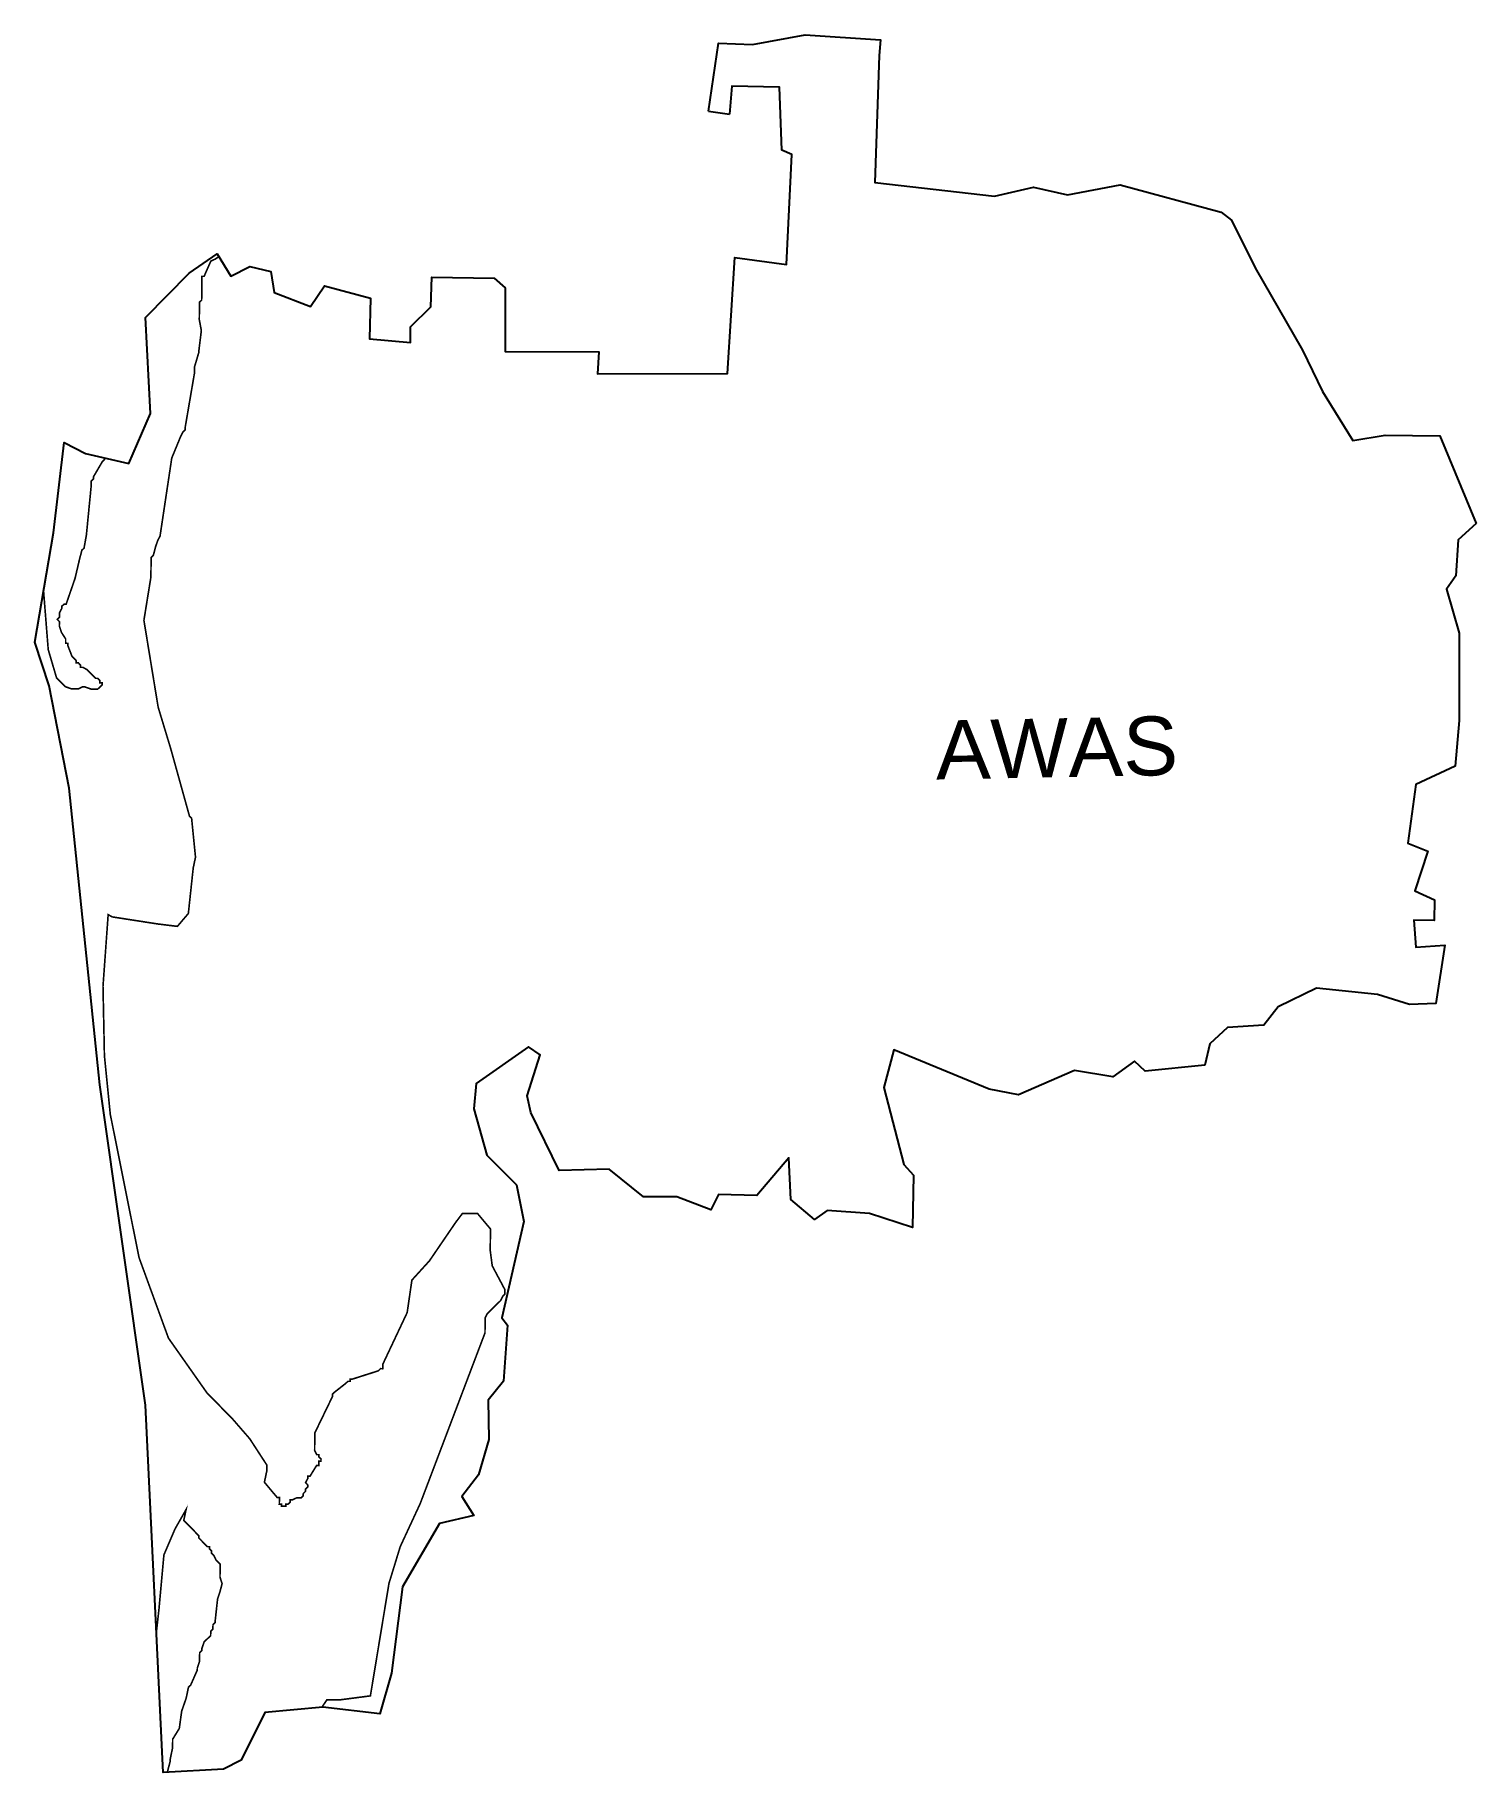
# Model space of a CAD drawing. Header units: metres. Extents: x 274777 to 277438, y 2074788 to 2077996.
import ezdxf

# ---------------------------------------------------------------- set-up
doc = ezdxf.new("R2010")
doc.units = ezdxf.units.M
for name, color, linetype in [('HAZARDS LINE', 1, 'Continuous'), ('village', 3, 'Continuous'), ('VILLAGE NAME', 250, 'Continuous')]:
    doc.layers.add(name, color=color, linetype=linetype)
doc.styles.get("Standard").update_dxf_attribs({"font": 'simplex.shx'})

msp = doc.modelspace()

# ---------------------------------------------------------------- linework, layer by layer
at = {"color": 3, "flags": 128}
msp.add_lwpolyline([(276020.8, 2077855.1), (276059.7, 2077849.6)], dxfattribs=at)
at = {"layer": 'HAZARDS LINE', "lineweight": 0}
for points in [[(275307.1, 2074909.4, 3, 3, 0), (275316.6, 2074923.3, 3, 3, 0), (275340.6, 2074923.1, 3, 3, 0), (275396.7, 2074930.4, 3, 3, 0), (275431, 2075138.1, 3, 3, 0), (275451.8, 2075205.9, 3, 3, 0), (275488.7, 2075285.5, 3, 3, 0), (275608.2, 2075600.3, 3, 3, 0), (275608.5, 2075628.3, 3, 3, 0), (275612.6, 2075636.2, 3, 3, 0), (275624.7, 2075648.1, 3, 3, 0), (275628.8, 2075652, 3, 3, 0), (275636.9, 2075659.9, 3, 3, 0), (275640.9, 2075667.9, 3, 3, 0), (275645, 2075671.9, 3, 3, 0), (275645.1, 2075679.9, 3, 3, 0), (275621.6, 2075724.1, 3, 3, 0), (275617.9, 2075752.2, 3, 3, 0), (275618.3, 2075792.2, 3, 3, 0), (275594.6, 2075820.5, 3, 3, 0), (275566.6, 2075820.8, 3, 3, 0), (275554.5, 2075804.9, 3, 3, 0), (275505.7, 2075733.4, 3, 3, 0), (275473.3, 2075697.8, 3, 3, 0), (275464.6, 2075637.9, 3, 3, 0), (275419.5, 2075542.3, 3, 3, 0), (275419.4, 2075534.3, 3, 3, 0), (275415.4, 2075534.4, 3, 3, 0), (275411.4, 2075530.4, 3, 3, 0), (275363.2, 2075515, 3, 3, 0), (275359.2, 2075515, 3, 3, 0), (275359.2, 2075511, 3, 3, 0), (275355.2, 2075511, 3, 3, 0), (275351.1, 2075507.1, 3, 3, 0), (275331, 2075491.3, 3, 3, 0), (275326.9, 2075487.3, 3, 3, 0), (275326.9, 2075483.3, 3, 3, 0), (275294.1, 2075415.7, 3, 3, 0), (275293.8, 2075383.7, 3, 3, 0), (275297.7, 2075375.6, 3, 3, 0), (275301.7, 2075375.6, 3, 3, 0), (275301.6, 2075371.6, 3, 3, 0), (275305.6, 2075367.6, 3, 3, 0), (275305.5, 2075363.6, 3, 3, 0), (275301.5, 2075363.6, 3, 3, 0), (275301.4, 2075355.6, 3, 3, 0), (275297.4, 2075355.6, 3, 3, 0), (275285.2, 2075335.8, 3, 3, 0), (275281.2, 2075335.8, 3, 3, 0), (275281.2, 2075331.8, 3, 3, 0), (275277.1, 2075323.9, 3, 3, 0), (275281, 2075319.8, 3, 3, 0), (275281, 2075315.8, 3, 3, 0), (275277, 2075311.9, 3, 3, 0), (275276.9, 2075307.9, 3, 3, 0), (275272.9, 2075303.9, 3, 3, 0), (275272.8, 2075299.9, 3, 3, 0), (275268.8, 2075295.9, 3, 3, 0), (275260.8, 2075296, 3, 3, 0), (275252.7, 2075292.1, 3, 3, 0), (275248.7, 2075292.2, 3, 3, 0), (275248.7, 2075288.2, 3, 3, 0), (275244.6, 2075284.2, 3, 3, 0), (275240.6, 2075284.3, 3, 3, 0), (275240.6, 2075280.3, 3, 3, 0), (275232.6, 2075280.3, 3, 3, 0), (275232.6, 2075284.3, 3, 3, 0), (275228.6, 2075284.4, 3, 3, 0), (275228.8, 2075296.4, 3, 3, 0), (275224.8, 2075296.4, 3, 3, 0), (275201.1, 2075324.7, 3, 3, 0), (275205.3, 2075344.7, 3, 3, 0), (275205.4, 2075356.7, 3, 3, 0), (275174, 2075405, 3, 3, 0), (275142.4, 2075441.4, 3, 3, 0), (275094.9, 2075489.9, 3, 3, 0), (275024, 2075590.7, 3, 3, 0), (274969.7, 2075739.4, 3, 3, 0), (274916.6, 2076004, 3, 3, 0), (274905.8, 2076112.2, 3, 3, 0), (274903.2, 2076240.2, 3, 3, 0), (274912.7, 2076372.2, 3, 3, 0), (274920.7, 2076368.1, 3, 3, 0), (275004.5, 2076355.1, 3, 3, 0), (275040.5, 2076350.7, 3, 3, 0), (275060.7, 2076374.5, 3, 3, 0), (275069.7, 2076458.4, 3, 3, 0), (275073.9, 2076478.4, 3, 3, 0), (275066.7, 2076550.5, 3, 3, 0), (275062.7, 2076554.5, 3, 3, 0), (275028.1, 2076679, 3, 3, 0), (275005, 2076755.2, 3, 3, 0), (274978.7, 2076915.6, 3, 3, 0), (274991.6, 2076995.4, 3, 3, 0), (274992, 2077031.4, 3, 3, 0), (274996.1, 2077035.4, 3, 3, 0), (275000.2, 2077051.4, 3, 3, 0), (275004.4, 2077063.3, 3, 3, 0), (275008.5, 2077071.3, 3, 3, 0), (275030.1, 2077215.1, 3, 3, 0), (275046.5, 2077254.9, 3, 3, 0), (275050.6, 2077262.9, 3, 3, 0), (275054.6, 2077266.8, 3, 3, 0), (275054.7, 2077270.8, 3, 3, 0), (275071.8, 2077370.6, 3, 3, 0), (275071.9, 2077382.6, 3, 3, 0), (275080.2, 2077410.6, 3, 3, 0), (275080.3, 2077414.6, 3, 3, 0), (275084.7, 2077450.5, 3, 3, 0), (275080.9, 2077470.6, 3, 3, 0), (275081.3, 2077502.6, 3, 3, 0), (275085.3, 2077506.5, 3, 3, 0), (275085.8, 2077550.5, 3, 3, 0), (275089.8, 2077550.5, 3, 3, 0), (275102.1, 2077578.4, 3, 3, 0), (275110.2, 2077582.3, 3, 3, 0), (275117.3, 2077586.9, 3, 3, 0)], [(274906.1, 2077215.5, 3, 3, 0), (274906, 2077212.4, 3, 3, 0), (274902, 2077208.5, 3, 3, 0), (274885.7, 2077180.7, 3, 3, 0), (274885.6, 2077176.7, 3, 3, 0), (274881.6, 2077172.7, 3, 3, 0), (274881.5, 2077164.7, 3, 3, 0), (274872.5, 2077072.8, 3, 3, 0), (274868.2, 2077048.8, 3, 3, 0), (274864.2, 2077044.9, 3, 3, 0), (274860, 2077028.9, 3, 3, 0), (274851.6, 2076993, 3, 3, 0), (274835.1, 2076945.2, 3, 3, 0), (274831.1, 2076945.2, 3, 3, 0), (274827, 2076941.3, 3, 3, 0), (274827, 2076937.3, 3, 3, 0), (274822.9, 2076929.3, 3, 3, 0), (274822.8, 2076921.3, 3, 3, 0), (274818.7, 2076917.3, 3, 3, 0), (274822.7, 2076913.3, 3, 3, 0), (274822.6, 2076905.3, 3, 3, 0), (274826.5, 2076893.3, 3, 3, 0), (274834.3, 2076881.2, 3, 3, 0), (274834.3, 2076873.2, 3, 3, 0), (274838.3, 2076873.1, 3, 3, 0), (274838.2, 2076869.1, 3, 3, 0), (274846, 2076849, 3, 3, 0), (274853.9, 2076840.9, 3, 3, 0), (274853.9, 2076836.9, 3, 3, 0), (274857.9, 2076836.9, 3, 3, 0), (274861.8, 2076832.8, 3, 3, 0), (274861.8, 2076828.8, 3, 3, 0), (274865.8, 2076828.8, 3, 3, 0), (274873.7, 2076824.7, 3, 3, 0), (274877.7, 2076820.7, 3, 3, 0), (274885.6, 2076812.6, 3, 3, 0), (274889.5, 2076808.5, 3, 3, 0), (274893.5, 2076808.5, 3, 3, 0), (274897.5, 2076804.4, 3, 3, 0), (274897.5, 2076800.4, 3, 3, 0), (274901.5, 2076800.4, 3, 3, 0), (274901.4, 2076796.4, 3, 3, 0), (274897.4, 2076792.4, 3, 3, 0), (274893.3, 2076788.5, 3, 3, 0), (274881.3, 2076788.6, 3, 3, 0), (274869.4, 2076792.8, 3, 3, 0), (274865.4, 2076792.8, 3, 3, 0), (274857.3, 2076788.9, 3, 3, 0), (274845.3, 2076789, 3, 3, 0), (274833.4, 2076793.2, 3, 3, 0), (274821.5, 2076805.3, 3, 3, 0), (274817.5, 2076809.3, 3, 3, 0), (274802.1, 2076861.5, 3, 3, 0), (274793.5, 2076969.7, 3, 3, 0)], [(275001.8, 2075048.2, 3, 3, 0), (275006.5, 2075090.8, 3, 3, 0), (275015.6, 2075190.7, 3, 3, 0), (275036.1, 2075238.5, 3, 3, 0), (275056.5, 2075274.3, 3, 3, 0), (275052.3, 2075254.3, 3, 3, 0), (275056.3, 2075250.3, 3, 3, 0), (275060.2, 2075246.2, 3, 3, 0), (275068.1, 2075238.2, 3, 3, 0), (275080, 2075226, 3, 3, 0), (275079.9, 2075222, 3, 3, 0), (275083.9, 2075218, 3, 3, 0), (275087.9, 2075213.9, 3, 3, 0), (275095.8, 2075205.8, 3, 3, 0), (275099.8, 2075205.8, 3, 3, 0), (275099.7, 2075201.8, 3, 3, 0), (275103.7, 2075197.8, 3, 3, 0), (275103.6, 2075193.8, 3, 3, 0), (275107.6, 2075189.7, 3, 3, 0), (275111.5, 2075181.7, 3, 3, 0), (275115.5, 2075177.6, 3, 3, 0), (275119.4, 2075173.6, 3, 3, 0), (275119.1, 2075149.6, 3, 3, 0), (275123, 2075137.5, 3, 3, 0), (275118.8, 2075121.6, 3, 3, 0), (275114.7, 2075109.6, 3, 3, 0), (275110.3, 2075069.6, 3, 3, 0), (275110.2, 2075065.6, 3, 3, 0), (275106.2, 2075061.7, 3, 3, 0), (275106.1, 2075053.7, 3, 3, 0), (275102, 2075049.7, 3, 3, 0), (275101.9, 2075041.7, 3, 3, 0), (275089.8, 2075029.9, 3, 3, 0), (275085.7, 2075017.9, 3, 3, 0), (275085.6, 2075013.9, 3, 3, 0), (275081.6, 2075010, 3, 3, 0), (275081.4, 2074994, 3, 3, 0), (275077.3, 2074982, 3, 3, 0), (275077.2, 2074978, 3, 3, 0), (275064.9, 2074950.1, 3, 3, 0), (275060.9, 2074946.2, 3, 3, 0), (275056.7, 2074926.2, 3, 3, 0), (275048.4, 2074902.3, 3, 3, 0), (275044, 2074870.3, 3, 3, 0), (275031.8, 2074850.5, 3, 3, 0), (275031.6, 2074834.5, 3, 3, 0), (275027.4, 2074814.5, 3, 3, 0), (275027.4, 2074810.5, 3, 3, 0), (275021.8, 2074789.1, 3, 3, 0)]]:
    msp.add_lwpolyline(points, format="xyseb", dxfattribs=at)
at = {"layer": 'village', "color": 3, "true_color": 0x00ff00}
for points in [[(276020.8, 2077855.1, 0), (276039, 2077980.6, 0), (276101.9, 2077978.5, 0), (276199.1, 2077996.3, 0), (276338.2, 2077986.7, 0), (276335.5, 2077958.3, 0), (276327.7, 2077723.9, 0), (276548.5, 2077698.7, 0), (276620.6, 2077715.3, 0), (276683.1, 2077701.1, 0), (276780.7, 2077719.4, 0), (276966.9, 2077669.2, 0), (276986.3, 2077654.4, 0), (277029.5, 2077566.3, 0), (277117.3, 2077414.4, 0), (277154.1, 2077337.9, 0), (277209.7, 2077247.3, 0), (277269.7, 2077257.6, 0), (277370.8, 2077256.3, 0), (277437.7, 2077094.5, 0)], [(277437.7, 2077094.5, 0), (277404.2, 2077064.3, 0), (277399.8, 2076997.7, 0), (277383.1, 2076972.8, 0), (277406.5, 2076892.1, 0), (277406.3, 2076730.9, 0), (277398.7, 2076646.2, 0), (277326.3, 2076612.5, 0), (277311.3, 2076504.2, 0), (277348.3, 2076489.8, 0), (277324.5, 2076416, 0), (277360.6, 2076399.7, 0), (277360.2, 2076361.3, 0), (277322.5, 2076361.9, 0), (277326.1, 2076312.6, 0), (277379.5, 2076316.2, 0), (277363.1, 2076208.6, 0), (277314.7, 2076206.2, 0), (277255.5, 2076224.9, 0), (277142.6, 2076236.9, 0), (277071.9, 2076202.2, 0), (277045.4, 2076168.3, 0), (276978.5, 2076163.9, 0), (276946.3, 2076134.1, 0), (276936.5, 2076094.4, 0), (276826.9, 2076083.6, 0), (276806.9, 2076101.8, 0), (276767.3, 2076073.1, 0), (276696.2, 2076084.9, 0), (276592.6, 2076039.5, 0), (276538.9, 2076050.1, 0), (276363, 2076123, 0), (276344.1, 2076053.3, 0), (276381.5, 2075910.9, 0), (276398.9, 2075891.7, 0), (276397.1, 2075794.7, 0), (276318, 2075820.7, 0), (276239.8, 2075826.2, 0), (276216.5, 2075809.6, 0), (276173, 2075846.6, 0), (276168.7, 2075923.6, 0), (276109.9, 2075854.2, 0), (276039, 2075856.1, 0), (276025.1, 2075827.8, 0), (275962.2, 2075851.2, 0), (275900.6, 2075851.6, 0), (275837.3, 2075902.5, 0), (275744.9, 2075900.2, 0), (275692.7, 2076007.4, 0), (275685.8, 2076038.2, 0), (275710.3, 2076113.8, 0), (275688.3, 2076128.3, 0), (275592.1, 2076060.8, 0), (275587.5, 2076013.8, 0), (275611.7, 2075928.6, 0), (275666.3, 2075873.6, 0), (275680, 2075806, 0), (275639.4, 2075627.9, 0), (275649.9, 2075614.8, 0), (275642.5, 2075511.2, 0), (275613.8, 2075476, 0), (275615.5, 2075403.9, 0), (275596.2, 2075338.4, 0), (275565.3, 2075298.7, 0), (275587.6, 2075263.1, 0), (275524.4, 2075248.8, 0), (275456, 2075131.8, 0), (275435.6, 2074972.4, 0), (275414, 2074897.3, 0), (275308.7, 2074909.5, 0), (275201.6, 2074899.9, 0), (275157.9, 2074811.7, 0), (275125.8, 2074795.4, 0), (275014.2, 2074788.7, 0), (274981.9, 2075466.7, 0), (274897.5, 2076058.4, 0), (274841, 2076605.5, 0), (274803.8, 2076794.4, 0), (274777.3, 2076875.2, 0), (274812, 2077077.2, 0), (274831.6, 2077243.8, 0), (274871.1, 2077223.5, 0), (274950.8, 2077205.3, 0), (274990.6, 2077297.1, 0), (274981.5, 2077474.2, 0), (275062.3, 2077556.3, 0), (275114.2, 2077592, 0), (275139, 2077550.5, 0), (275173.9, 2077568.9, 0), (275212.7, 2077559.4, 0), (275219, 2077520.7, 0), (275286, 2077494.7, 0), (275312.1, 2077532.9, 0), (275396.7, 2077510.1, 0), (275395.2, 2077435.1, 0), (275470.6, 2077428.2, 0), (275470.7, 2077457.4, 0), (275508.4, 2077493.9, 0), (275510.3, 2077549.2, 0), (275624.9, 2077546.8, 0), (275645.4, 2077529.2, 0), (275645.5, 2077411.6, 0), (275818.2, 2077411.2, 0), (275815.7, 2077370.7, 0), (276055.7, 2077371.3, 0), (276069.5, 2077585.5, 0), (276164.7, 2077572.6, 0), (276174.3, 2077775.4, 0), (276155.8, 2077783.1, 0), (276151.7, 2077899.7, 0), (276064.1, 2077901.4, 0), (276059.7, 2077849.6, 0)]]:
    msp.add_polyline3d(points, dxfattribs=at)

# ---------------------------------------------------------------- texts
at = {"layer": 'VILLAGE NAME', "insert": (276438.9, 2076730.4), "char_height": 108.748, "attachment_point": 1, "rotation": 1.1028}
msp.add_mtext_dynamic_manual_height_columns('{\\fArial|b0|i0|c0|p34;AWAS}', width=726.929, gutter_width=543.7, heights=[0], dxfattribs=at)

doc.saveas('drawing.dxf')
